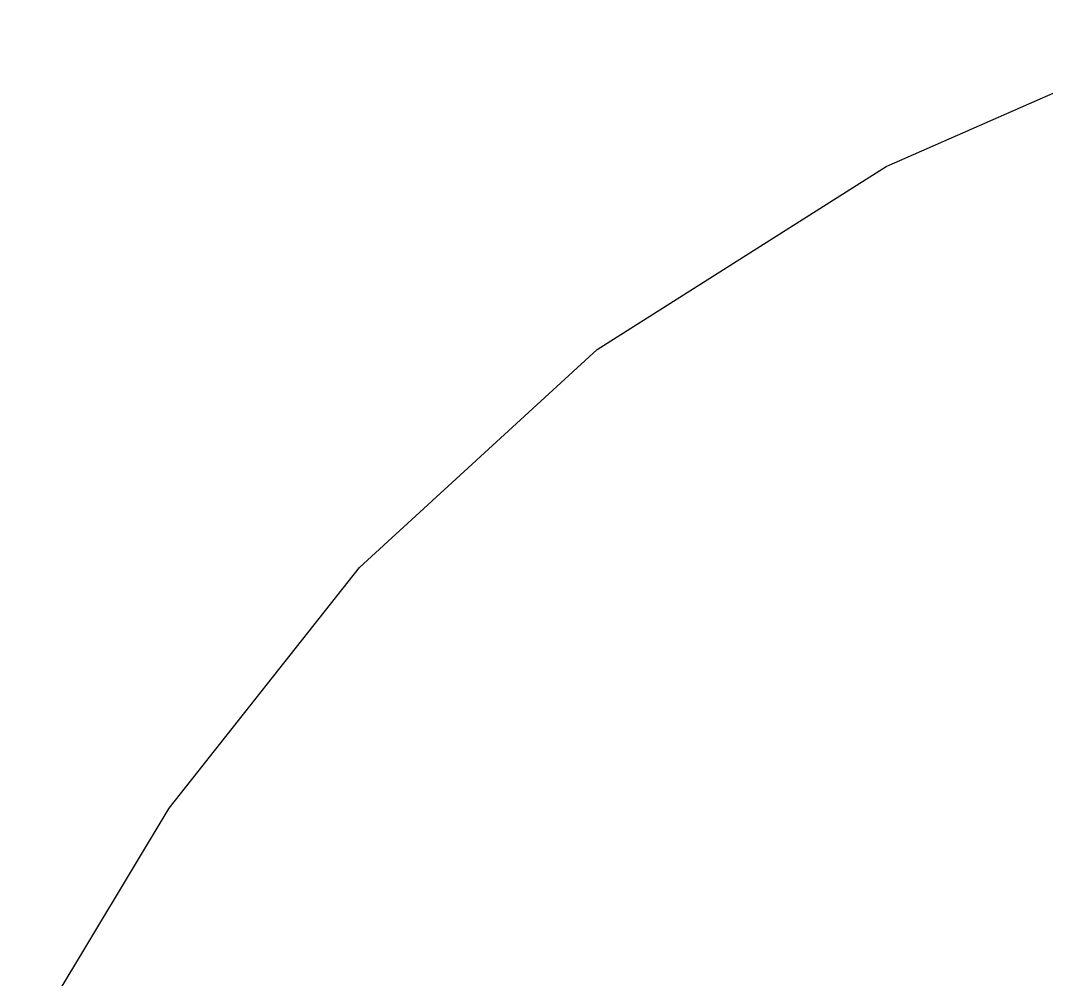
# Model space of a CAD drawing. Extents: x -81148 to 10972, y -53931 to 52487.
# Drawn here: x -33455 to -32062, y -23949 to -22647 of the extents above; entities that cross this region are included whole.
import ezdxf

# ---------------------------------------------------------------- set-up
doc = ezdxf.new("R2010")
doc.units = 0
doc.layers.get('0').update_dxf_attribs({"linetype": 'CONTINUOUS'})

msp = doc.modelspace()

# ---------------------------------------------------------------- linework, layer by layer
for p, q in [((-32279.4, -22845.5), (-31828.1, -22647.5)), ((-32671.5, -23094), (-32279.4, -22845.5)), ((-32994.3, -23390.2), (-32671.5, -23094)), ((-33252.9, -23716.5), (-32994.3, -23390.2)), ((-33454.7, -24052.3), (-33252.9, -23716.5))]:
    msp.add_line(p, q)

doc.saveas('drawing.dxf')
